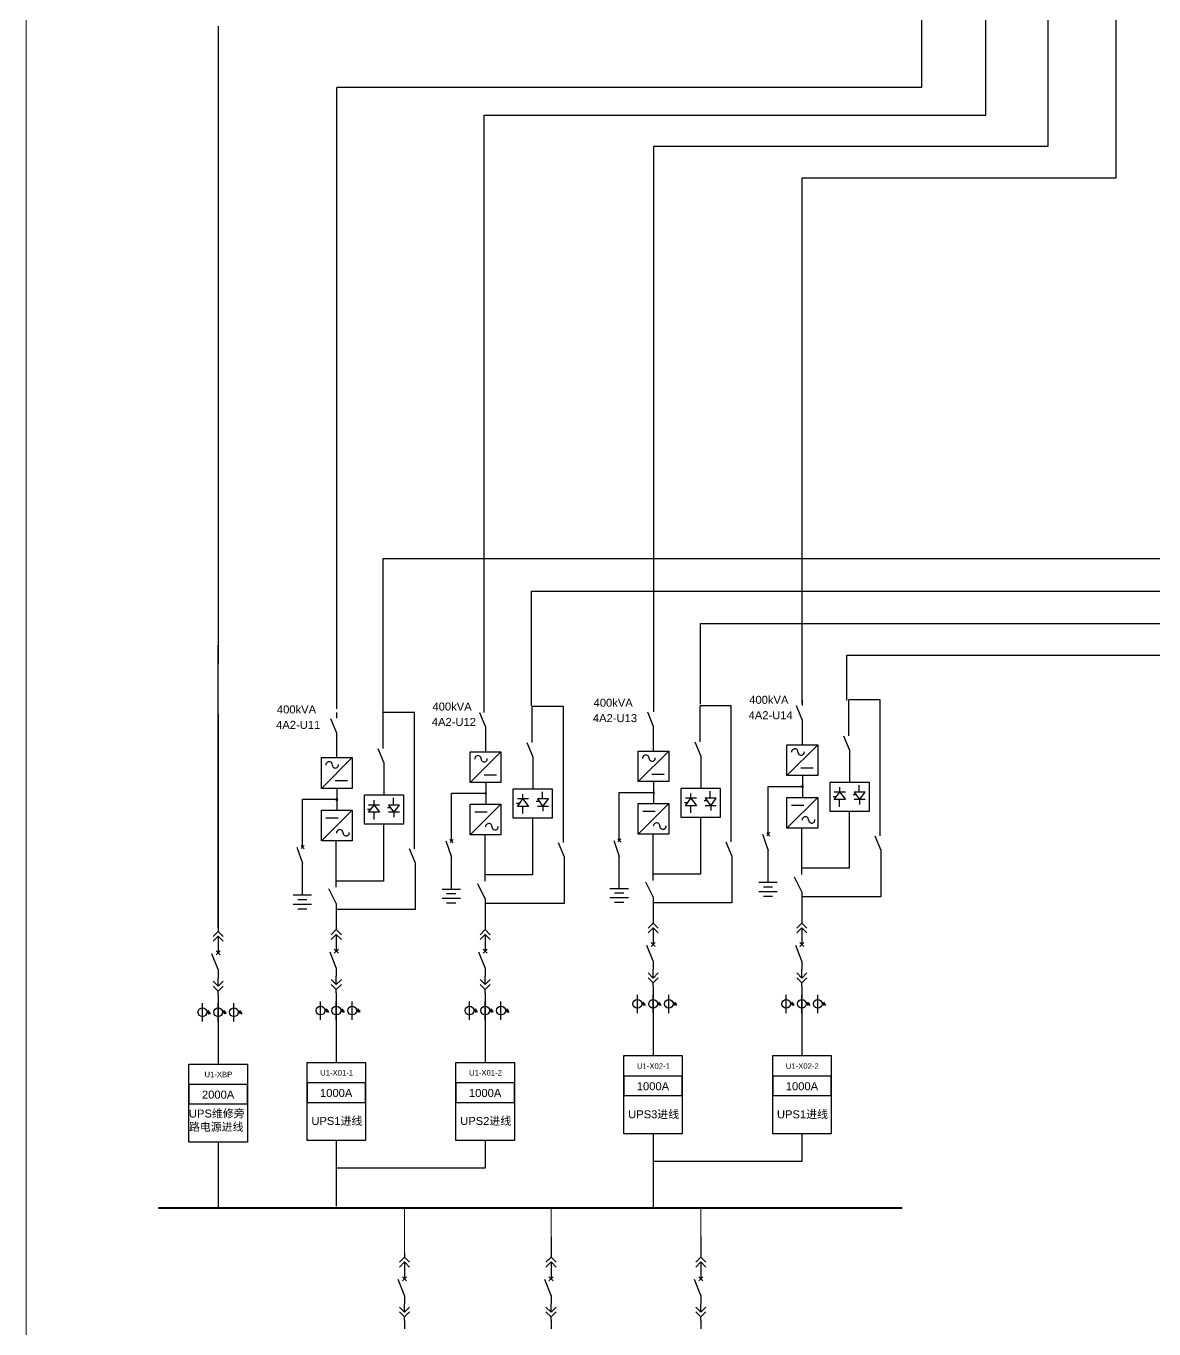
# Model space of a CAD drawing. Header units: millimetres. Extents: x -3460 to -460, y 6070 to 9130.
# Drawn here: x -2243.2 to -2142.7, y 6677.3 to 6793.4 of the extents above; entities that cross this region are included whole.
import ezdxf
from ezdxf.enums import TextEntityAlignment as Align

# ---------------------------------------------------------------- set-up
doc = ezdxf.new("R2010")
doc.units = ezdxf.units.MM
doc.header["$LTSCALE"] = 1000
doc.header["$MEASUREMENT"] = 0
doc.styles.get("Standard").update_dxf_attribs({"font": 'arial.ttf'})

# ---------------------------------------------------------------- blocks, each defined once
blk = doc.blocks.new('DYDQAA03')
at = {"color": 0}
for points in [[(0, 0), (0, -1.5)], [(-2.12, -3.62), (0, -1.5)], [(-2.12, -5.62), (0, -3.5)], [(2.12, -3.62), (0, -1.5)], [(2.12, -5.62), (0, -3.5)], [(0, -3.5), (0, -7)]]:
    blk.add_lwpolyline(points, dxfattribs=at)
blk = doc.blocks.new('DYDQAA09')
at = {"color": 0}
blk.add_lwpolyline([(0, 0), (0, -3.5)], dxfattribs=at)
blk.add_lwpolyline([(0, 0), (0, -3.5)], dxfattribs=at)
blk.add_lwpolyline([(0, 0), (0, -3.5)], dxfattribs=at)
blk.add_lwpolyline([(0, 0), (0, -3.5)], dxfattribs=at)
blk.add_lwpolyline([(0, 0), (0, -3.5)], dxfattribs=at)
blk.add_lwpolyline([(0, 0), (0, -3.5)], dxfattribs=at)
blk.add_lwpolyline([(0, 0), (0, -3.5)], dxfattribs=at)
blk.add_lwpolyline([(0, 0), (0, -3.5)], dxfattribs=at)
blk.add_lwpolyline([(0, 0), (0, -3.5)], dxfattribs=at)
blk = doc.blocks.new('DYDQ0201')
at = {"color": 0}
for points in [[(0.86, -0.86), (-0.86, 0.86)], [(-0.86, -0.86), (0.86, 0.86)], [(0, -7), (-2.61, -0.37)]]:
    blk.add_lwpolyline(points, dxfattribs=at)
blk = doc.blocks.new('DYDQAA04')
at = {"color": 0}
for points in [[(0, -3.5), (0, 0)], [(-2.12, -1.38), (0, -3.5)], [(-2.12, -3.38), (0, -5.5)], [(2.12, -1.38), (0, -3.5)], [(2.12, -3.38), (0, -5.5)], [(0, -7), (0, -5.5)]]:
    blk.add_lwpolyline(points, dxfattribs=at)
blk = doc.blocks.new('A$C03DD39B5')
for p, q in [((417, 475), (283, 392)), ((417, 422), (283, 339)), ((350, 333), (350, 467))]:
    blk.add_line(p, q)
blk.add_lwpolyline([(700, 167), (0, 167)])
blk.add_circle((350, 167), 167)
blk = doc.blocks.new('DYDQAA05')
at = {"color": 0}
blk.add_lwpolyline([(0, 0), (0, -7)], dxfattribs=at)

msp = doc.modelspace()

# ---------------------------------------------------------------- linework, layer by layer
at = {"color": 6}
for p, q in [((-2163.41, 6805.13, 8333.94), (-2163.41, 6787.89, 8333.94)), ((-2157.7, 6785.44, 8333.94), (-2157.7, 6805.1, 8333.94)), ((-2152.14, 6782.67, 8333.94), (-2152.14, 6804.9, 8333.94)), ((-2146.08, 6779.84, 8333.94), (-2146.08, 6804.88, 8333.94)), ((-2163.41, 6787.89, 8333.94), (-2215.5, 6787.89, 8333.94)), ((-2215.5, 6732.57, 8333.94), (-2215.5, 6787.89, 8333.94)), ((-2202.39, 6732.57, 8333.94), (-2202.39, 6785.44, 8333.94)), ((-2202.39, 6785.44, 8333.94), (-2157.7, 6785.44, 8333.94)), ((-2187.25, 6732.32, 8333.94), (-2187.25, 6782.67, 8333.94)), ((-2187.25, 6782.67, 8333.94), (-2152.14, 6782.67, 8333.94)), ((-2174.04, 6733.07, 8333.94), (-2174.04, 6779.84, 8333.94)), ((-2174.04, 6779.84, 8333.94), (-2146.08, 6779.84, 8333.94))]:
    msp.add_line(p, q, dxfattribs=at)
at = {"color": 5, "lineweight": 30}
msp.add_line((-2226.08, 6793.37, 8333.94), (-2226.08, 6736.58, 8333.94), dxfattribs=at)
at = {"color": 3}
for p, q in [((-2211.37, 6732.19, 8333.94), (-2211.37, 6745.94, 8333.94)), ((-2211.37, 6745.94, 8333.94), (-2089.1, 6745.94, 8333.94)), ((-2198.17, 6732.82, 8333.94), (-2198.17, 6743.03, 8333.94)), ((-2198.17, 6743.03, 8333.94), (-2094.34, 6743.03, 8333.94)), ((-2183.11, 6732.99, 8333.94), (-2183.11, 6740.18, 8333.94)), ((-2183.11, 6740.18, 8333.94), (-2074.43, 6740.18, 8333.94)), ((-2170.06, 6733.32, 8333.94), (-2170.06, 6737.34, 8333.94)), ((-2170.06, 6737.34, 8333.94), (-2080.94, 6737.34, 8333.94)), ((-2167.11, 6721.25), (-2167.11, 6733.38)), ((-2208.59, 6720.11), (-2208.59, 6732.24)), ((-2195.32, 6720.65), (-2195.32, 6732.78)), ((-2180.37, 6720.71), (-2180.37, 6732.84)), ((-2198.08, 6722.85), (-2198.08, 6719.39)), ((-2183.12, 6722.91), (-2183.12, 6719.45)), ((-2177.08, 6721.39), (-2177.08, 6722.85)), ((-2169.86, 6723.44), (-2169.86, 6719.98)), ((-2218.56, 6720.26), (-2218.56, 6721.72)), ((-2211.34, 6722.31), (-2211.34, 6718.85)), ((-2205.3, 6720.8), (-2205.3, 6722.25)), ((-2190.34, 6720.85), (-2190.34, 6722.31)), ((-2174.07, 6717.82), (-2174.07, 6721.93)), ((-2215.55, 6716.68), (-2215.55, 6720.8)), ((-2205.8, 6720.8), (-2205.3, 6719.36)), ((-2205.14, 6720.64), (-2205.43, 6720.93)), ((-2205.15, 6720.94), (-2205.42, 6720.66)), ((-2202.29, 6717.22), (-2202.29, 6721.34)), ((-2195.79, 6720.66), (-2195.26, 6719.39)), ((-2190.84, 6720.85), (-2190.34, 6719.42)), ((-2190.18, 6720.7), (-2190.48, 6720.99)), ((-2190.2, 6721), (-2190.47, 6720.72)), ((-2187.33, 6717.28), (-2187.33, 6721.4)), ((-2180.84, 6720.72), (-2180.31, 6719.45)), ((-2177.58, 6721.39), (-2177.08, 6719.96)), ((-2176.92, 6721.24), (-2177.21, 6721.52)), ((-2176.94, 6721.54), (-2177.2, 6721.26)), ((-2167.58, 6721.26), (-2167.04, 6719.98)), ((-2219.06, 6720.26), (-2218.56, 6718.82)), ((-2218.42, 6720.4), (-2218.69, 6720.13)), ((-2218.4, 6720.1), (-2218.69, 6720.39)), ((-2209.06, 6720.13), (-2208.53, 6718.85)), ((-2205.3, 6716.49), (-2205.3, 6719.36)), ((-2195.26, 6719.39), (-2195.26, 6715.23)), ((-2190.34, 6716.55), (-2190.34, 6719.42)), ((-2180.31, 6719.45), (-2180.31, 6715.29)), ((-2177.08, 6717.09), (-2177.08, 6719.96)), ((-2167.04, 6719.98), (-2167.04, 6715.83)), ((-2218.56, 6715.96), (-2218.56, 6718.82)), ((-2208.53, 6718.85), (-2208.53, 6714.69)), ((-2202.29, 6715.66), (-2202.95, 6716.97)), ((-2187.33, 6715.83), (-2187.99, 6717.14)), ((-2174.07, 6716.26), (-2174.73, 6717.57)), ((-2215.55, 6715.23), (-2216.21, 6716.54)), ((-2187.33, 6715.83), (-2187.33, 6713.81)), ((-2174.07, 6716.26), (-2174.07, 6713.81)), ((-2167.04, 6715.83), (-2174.07, 6715.83)), ((-2215.55, 6715.23), (-2215.55, 6713.22)), ((-2208.53, 6714.69), (-2215.55, 6714.69)), ((-2202.29, 6715.66), (-2202.29, 6713.22)), ((-2195.26, 6715.23), (-2202.29, 6715.23)), ((-2180.31, 6715.29), (-2187.33, 6715.29))]:
    msp.add_line(p, q, dxfattribs=at)
at = {"color": 5}
msp.add_line((-2226.09, 6738.23, 8333.94), (-2226.09, 6731.87, 8333.94), dxfattribs=at)
at = {"color": 3, "lineweight": -2}
for p, q in [((-2174.01, 6732.85), (-2174.01, 6733.38)), ((-2167.11, 6733.38), (-2169.89, 6733.38)), ((-2169.89, 6730.15), (-2169.89, 6733.38)), ((-2167.11, 6733.38), (-2169.89, 6733.38)), ((-2215.49, 6731.72), (-2215.49, 6732.24)), ((-2208.59, 6732.24), (-2211.37, 6732.24)), ((-2211.37, 6729.02), (-2211.37, 6732.24)), ((-2208.59, 6732.24), (-2211.37, 6732.24)), ((-2202.8, 6732.25), (-2202.26, 6730.97)), ((-2202.39, 6732.25), (-2202.39, 6732.78)), ((-2195.32, 6732.78), (-2198.11, 6732.78)), ((-2198.11, 6729.56), (-2198.11, 6732.78)), ((-2195.32, 6732.78), (-2198.11, 6732.78)), ((-2187.84, 6732.31), (-2187.31, 6731.03)), ((-2187.27, 6732.31), (-2187.27, 6732.84)), ((-2180.37, 6732.84), (-2183.15, 6732.84)), ((-2183.15, 6729.62), (-2183.15, 6732.84)), ((-2180.37, 6732.84), (-2183.15, 6732.84)), ((-2174.58, 6732.85), (-2174.05, 6731.57)), ((-2216.06, 6731.71), (-2215.53, 6730.44)), ((-2202.26, 6730.97), (-2202.26, 6728.79)), ((-2187.31, 6731.03), (-2187.31, 6728.85)), ((-2174.05, 6731.57), (-2174.05, 6729.39)), ((-2215.53, 6730.44), (-2215.53, 6728.25)), ((-2170.36, 6730.17), (-2169.83, 6728.89)), ((-2211.84, 6729.03), (-2211.31, 6727.76)), ((-2200.88, 6728.75), (-2203.61, 6726.02)), ((-2203.61, 6728.75), (-2200.88, 6728.75)), ((-2203.61, 6726.02), (-2203.61, 6728.75)), ((-2200.88, 6728.75), (-2200.88, 6726.02)), ((-2198.58, 6729.57), (-2198.05, 6728.29)), ((-2185.92, 6728.81), (-2188.66, 6726.08)), ((-2188.66, 6728.81), (-2185.92, 6728.81)), ((-2188.66, 6726.08), (-2188.66, 6728.81)), ((-2185.92, 6728.81), (-2185.92, 6726.08)), ((-2183.62, 6729.63), (-2183.09, 6728.35)), ((-2172.66, 6729.35), (-2175.4, 6726.62)), ((-2175.4, 6729.35), (-2172.66, 6729.35)), ((-2175.4, 6726.62), (-2175.4, 6729.35)), ((-2172.66, 6729.35), (-2172.66, 6726.62)), ((-2169.83, 6728.89), (-2169.83, 6726.01)), ((-2214.14, 6728.22), (-2216.88, 6725.48)), ((-2216.88, 6728.22), (-2214.14, 6728.22)), ((-2216.88, 6725.48), (-2216.88, 6728.22)), ((-2214.14, 6728.22), (-2214.14, 6725.48)), ((-2211.31, 6727.76), (-2211.31, 6724.88)), ((-2198.05, 6728.29), (-2198.05, 6725.41)), ((-2183.09, 6728.35), (-2183.09, 6725.47)), ((-2202.38, 6726.7), (-2201.29, 6726.7)), ((-2187.43, 6726.76), (-2186.33, 6726.76)), ((-2172.66, 6726.62), (-2175.4, 6726.62)), ((-2174.17, 6727.3), (-2173.07, 6727.3)), ((-2174.02, 6726.63), (-2174.02, 6724.71)), ((-2214.14, 6725.48), (-2216.88, 6725.48)), ((-2215.65, 6726.17), (-2214.55, 6726.17)), ((-2215.5, 6725.5), (-2215.5, 6723.57)), ((-2200.88, 6726.02), (-2203.61, 6726.02)), ((-2202.24, 6726.04), (-2202.24, 6724.11)), ((-2198.05, 6725.41), (-2199.81, 6725.41)), ((-2199.81, 6725.41), (-2199.81, 6722.85)), ((-2196.28, 6725.41), (-2198.05, 6725.41)), ((-2197.19, 6724.56), (-2197.19, 6725.17)), ((-2196.28, 6722.85), (-2196.28, 6725.41)), ((-2190.34, 6725.11), (-2187.28, 6725.11)), ((-2190.34, 6722.31), (-2190.34, 6725.11)), ((-2190.34, 6722.31), (-2190.34, 6725.08)), ((-2185.92, 6726.08), (-2188.66, 6726.08)), ((-2187.28, 6726.09), (-2187.28, 6724.17)), ((-2183.09, 6725.47), (-2184.86, 6725.47)), ((-2184.86, 6725.47), (-2184.86, 6722.91)), ((-2181.32, 6725.47), (-2183.09, 6725.47)), ((-2182.23, 6724.62), (-2182.23, 6725.23)), ((-2181.32, 6722.91), (-2181.32, 6725.47)), ((-2177.08, 6725.65), (-2174.02, 6725.65)), ((-2177.08, 6722.85), (-2177.08, 6725.65)), ((-2177.08, 6722.85), (-2177.08, 6725.62)), ((-2169.83, 6726.01), (-2171.59, 6726.01)), ((-2171.59, 6726.01), (-2171.59, 6723.44)), ((-2170.2, 6725.14), (-2171.19, 6725.14)), ((-2171.19, 6724.48), (-2170.7, 6725.14)), ((-2170.7, 6725.14), (-2170.7, 6725.58)), ((-2170.7, 6725.14), (-2170.2, 6724.48)), ((-2168.06, 6726.01), (-2169.83, 6726.01)), ((-2168.44, 6725.14), (-2169.42, 6725.14)), ((-2169.42, 6725.14), (-2168.93, 6724.48)), ((-2168.97, 6725.15), (-2168.97, 6725.77)), ((-2168.93, 6724.48), (-2168.44, 6725.14)), ((-2168.06, 6723.44), (-2168.06, 6726.01)), ((-2218.56, 6724.51), (-2215.5, 6724.51)), ((-2218.56, 6721.72), (-2218.56, 6724.51)), ((-2218.56, 6721.72), (-2218.56, 6724.48)), ((-2211.31, 6724.88), (-2213.07, 6724.88)), ((-2213.07, 6724.88), (-2213.07, 6722.31)), ((-2211.69, 6724), (-2212.67, 6724)), ((-2212.67, 6723.35), (-2212.18, 6724)), ((-2212.18, 6724.01), (-2212.18, 6724.44)), ((-2212.18, 6724), (-2211.69, 6723.35)), ((-2209.54, 6724.88), (-2211.31, 6724.88)), ((-2209.92, 6724), (-2210.9, 6724)), ((-2210.9, 6724), (-2210.41, 6723.35)), ((-2210.45, 6724.02), (-2210.45, 6724.63)), ((-2210.41, 6723.35), (-2209.92, 6724)), ((-2209.54, 6722.31), (-2209.54, 6724.88)), ((-2205.3, 6725.05), (-2202.24, 6725.05)), ((-2205.3, 6722.25), (-2205.3, 6725.05)), ((-2205.3, 6722.25), (-2205.3, 6725.02)), ((-2203.61, 6724.07), (-2200.88, 6724.07)), ((-2200.88, 6724.07), (-2203.61, 6721.34)), ((-2203.61, 6721.34), (-2203.61, 6724.07)), ((-2200.88, 6724.07), (-2200.88, 6721.34)), ((-2199.23, 6724.13), (-2199.5, 6724.13)), ((-2198.42, 6724.54), (-2199.41, 6724.54)), ((-2199.41, 6723.88), (-2198.92, 6724.54)), ((-2198.92, 6724.54), (-2198.92, 6724.98)), ((-2198.92, 6724.54), (-2198.42, 6723.88)), ((-2197.47, 6724.3), (-2197.73, 6724.3)), ((-2196.66, 6724.54), (-2197.64, 6724.54)), ((-2197.64, 6724.54), (-2197.15, 6723.88)), ((-2197.15, 6723.88), (-2196.66, 6724.54)), ((-2188.66, 6724.13), (-2185.92, 6724.13)), ((-2185.92, 6724.13), (-2188.66, 6721.4)), ((-2188.66, 6721.4), (-2188.66, 6724.13)), ((-2185.92, 6724.13), (-2185.92, 6721.4)), ((-2184.28, 6724.19), (-2184.54, 6724.19)), ((-2183.47, 6724.6), (-2184.45, 6724.6)), ((-2184.45, 6723.94), (-2183.96, 6724.6)), ((-2183.47, 6723.94), (-2184.45, 6723.94)), ((-2184, 6723.93), (-2184, 6723.31)), ((-2183.96, 6724.6), (-2183.96, 6725.04)), ((-2183.96, 6724.6), (-2183.47, 6723.94)), ((-2182.51, 6724.36), (-2182.77, 6724.36)), ((-2181.7, 6724.6), (-2182.69, 6724.6)), ((-2182.69, 6724.6), (-2182.19, 6723.94)), ((-2181.7, 6723.94), (-2182.69, 6723.94)), ((-2182.19, 6723.94), (-2181.7, 6724.6)), ((-2182.19, 6723.94), (-2182.19, 6723.5)), ((-2175.4, 6724.67), (-2172.66, 6724.67)), ((-2172.66, 6724.67), (-2175.4, 6721.93)), ((-2175.4, 6721.93), (-2175.4, 6724.67)), ((-2174.99, 6723.98), (-2173.89, 6723.98)), ((-2172.66, 6724.67), (-2172.66, 6721.93)), ((-2171.02, 6724.72), (-2171.28, 6724.72)), ((-2170.2, 6724.48), (-2171.19, 6724.48)), ((-2170.74, 6724.47), (-2170.74, 6723.85)), ((-2169.25, 6724.9), (-2169.51, 6724.9)), ((-2168.44, 6724.48), (-2169.42, 6724.48)), ((-2168.93, 6724.48), (-2168.93, 6724.04)), ((-2216.88, 6723.53), (-2214.14, 6723.53)), ((-2214.14, 6723.53), (-2216.88, 6720.8)), ((-2216.88, 6720.8), (-2216.88, 6723.53)), ((-2216.47, 6722.85), (-2215.37, 6722.85)), ((-2214.14, 6723.53), (-2214.14, 6720.8)), ((-2212.5, 6723.59), (-2212.76, 6723.59)), ((-2211.69, 6723.35), (-2212.67, 6723.35)), ((-2212.22, 6723.33), (-2212.22, 6722.72)), ((-2210.73, 6723.76), (-2210.99, 6723.76)), ((-2209.92, 6723.35), (-2210.9, 6723.35)), ((-2210.41, 6723.34), (-2210.41, 6722.91)), ((-2203.2, 6723.39), (-2202.11, 6723.39)), ((-2199.81, 6722.85), (-2198.05, 6722.85)), ((-2198.42, 6723.88), (-2199.41, 6723.88)), ((-2198.95, 6723.87), (-2198.95, 6723.25)), ((-2198.05, 6722.85), (-2196.28, 6722.85)), ((-2196.66, 6723.88), (-2197.64, 6723.88)), ((-2197.15, 6723.88), (-2197.15, 6723.44)), ((-2188.25, 6723.45), (-2187.15, 6723.45)), ((-2184.86, 6722.91), (-2183.09, 6722.91)), ((-2183.09, 6722.91), (-2181.32, 6722.91)), ((-2171.59, 6723.44), (-2169.83, 6723.44)), ((-2169.83, 6723.44), (-2168.06, 6723.44)), ((-2213.07, 6722.31), (-2211.31, 6722.31)), ((-2211.31, 6722.31), (-2209.54, 6722.31)), ((-2172.66, 6721.93), (-2175.4, 6721.93)), ((-2214.14, 6720.8), (-2216.88, 6720.8)), ((-2200.88, 6721.34), (-2203.61, 6721.34)), ((-2185.92, 6721.4), (-2188.66, 6721.4))]:
    msp.add_line(p, q, dxfattribs=at)
at = {"color": 5, "lineweight": 35}
msp.add_line((-2226.07, 6732.09), (-2226.07, 6713.07), dxfattribs=at)
for p, q in [((-2187.33, 6707.06, 2201.22), (-2187.33, 6705.43, 2201.22)), ((-2174.07, 6707.06, 2201.22), (-2174.07, 6705.43, 2201.22)), ((-2226.07, 6706.32, 2201.22), (-2226.07, 6704.68, 2201.22)), ((-2215.55, 6706.47, 2201.22), (-2215.55, 6704.83, 2201.22)), ((-2202.29, 6706.47, 2201.22), (-2202.29, 6704.83, 2201.22)), ((-2187.33, 6705.43, 4402.45), (-2187.33, 6701.68, 2074.92)), ((-2174.07, 6705.43, 4402.45), (-2174.07, 6701.68, 2043.43)), ((-2226.07, 6704.68, 4402.45), (-2226.07, 6700.93, 2042.41)), ((-2215.55, 6704.83, 4402.45), (-2215.55, 6701.08, 2074.92)), ((-2202.29, 6704.83, 4402.45), (-2202.29, 6701.08, 2043.43)), ((-2226.07, 6693.97, 2074.92), (-2226.07, 6688.12, 2074.92)), ((-2215.55, 6694.12, 2074.92), (-2215.55, 6688.27, 2074.92)), ((-2202.29, 6694.12, 2074.92), (-2202.29, 6691.65, 2074.92)), ((-2187.33, 6694.72, 2074.92), (-2187.33, 6688.14, 2074.92)), ((-2174.07, 6694.72, 2074.92), (-2174.07, 6692.25, 2074.92)), ((-2202.29, 6691.65, 2074.92), (-2215.55, 6691.65, 2074.92)), ((-2174.07, 6692.25, 2074.92), (-2187.33, 6692.25, 2074.92))]:
    msp.add_line(p, q)
at = {"color": 1, "lineweight": 40}
msp.add_line((-2231.39, 6688.12, 1665.95), (-2165.13, 6688.12, 1665.95), dxfattribs=at)
at = {"color": 0, "lineweight": 20}
for p, q in [((-2209.47, 6684.05, 282.67), (-2209.47, 6688.12, 1665.95)), ((-2196.42, 6685.54, 282.67), (-2196.42, 6688.12, 1665.95)), ((-2183.07, 6685.54, 282.67), (-2183.07, 6688.12, 1665.95))]:
    msp.add_line(p, q, dxfattribs=at)
at = {"color": 1, "lineweight": 13, "ltscale": 0.001071}
msp.add_lwpolyline([(-2243.19, 6860.36), (-1920.54, 6860.36), (-1920.54, 6490.78), (-2243.19, 6490.78)], close=True, dxfattribs=at)
at = {"color": 3}
for points in [[(-2198.08, 6719.39), (-2198.08, 6717.77), (-2202.29, 6717.77)], [(-2183.12, 6719.45), (-2183.12, 6717.83), (-2187.33, 6717.83)], [(-2169.86, 6719.98), (-2169.86, 6718.37), (-2174.07, 6718.37)], [(-2211.34, 6718.85), (-2211.34, 6717.23), (-2215.55, 6717.23)], [(-2176.27, 6717.09), (-2177.91, 6717.09)], [(-2217.75, 6715.96), (-2219.39, 6715.96)], [(-2204.49, 6716.49), (-2206.13, 6716.49)], [(-2204.9, 6716.08), (-2205.72, 6716.08)], [(-2189.53, 6716.55), (-2191.17, 6716.55)], [(-2189.94, 6716.14), (-2190.76, 6716.14)], [(-2176.27, 6716.27), (-2177.91, 6716.27)], [(-2176.68, 6716.68), (-2177.5, 6716.68)], [(-2176.68, 6715.86), (-2177.5, 6715.86)], [(-2217.75, 6715.14), (-2219.39, 6715.14)], [(-2218.16, 6715.55), (-2218.98, 6715.55)], [(-2218.16, 6714.73), (-2218.98, 6714.73)], [(-2204.49, 6715.67), (-2206.13, 6715.67)], [(-2204.9, 6715.26), (-2205.72, 6715.26)], [(-2189.53, 6715.73), (-2191.17, 6715.73)], [(-2189.94, 6715.32), (-2190.76, 6715.32)]]:
    msp.add_lwpolyline(points, dxfattribs=at)
for points, elevation in [([(-2228.68, 6700.93), (-2223.47, 6700.93), (-2223.47, 6693.97), (-2228.68, 6693.97)], 2042.41), ([(-2218.15, 6701.08), (-2212.94, 6701.08), (-2212.94, 6694.12), (-2218.15, 6694.12)], 2074.92), ([(-2204.89, 6701.08), (-2199.68, 6701.08), (-2199.68, 6694.12), (-2204.89, 6694.12)], 2043.43), ([(-2189.93, 6701.68), (-2184.73, 6701.68), (-2184.73, 6694.72), (-2189.93, 6694.72)], 2074.92), ([(-2176.67, 6701.68), (-2171.46, 6701.68), (-2171.46, 6694.72), (-2176.67, 6694.72)], 2043.43), ([(-2189.93, 6698.12), (-2184.73, 6698.12), (-2184.73, 6699.86), (-2189.93, 6699.86)], 2074.92), ([(-2176.67, 6698.12), (-2171.46, 6698.12), (-2171.46, 6699.86), (-2176.67, 6699.86)], 2043.43), ([(-2228.68, 6697.38), (-2223.47, 6697.38), (-2223.47, 6699.11), (-2228.68, 6699.11)], 2042.41), ([(-2218.15, 6697.52), (-2212.94, 6697.52), (-2212.94, 6699.26), (-2218.15, 6699.26)], 2074.92), ([(-2204.89, 6697.52), (-2199.68, 6697.52), (-2199.68, 6699.26), (-2204.89, 6699.26)], 2043.43)]:
    msp.add_lwpolyline(points, close=True, dxfattribs=dict(elevation=elevation))
at = {"color": 3, "lineweight": -2}
for centre, radius, start, end in [((-2174.71, 6728.71), 0.29, 0, 183.1262), ((-2174.15, 6728.71), 0.276, 180, 7.6852), ((-2216.19, 6727.57), 0.29, 0, 183.1262), ((-2215.63, 6727.57), 0.276, 180, 7.6852), ((-2202.93, 6728.11), 0.29, 0, 183.1262), ((-2202.37, 6728.11), 0.276, 180, 7.6852), ((-2187.98, 6728.17), 0.29, 0, 183.1262), ((-2187.41, 6728.17), 0.276, 180, 7.6852), ((-2202.24, 6725.04), 0.0769, 0, 180), ((-2187.28, 6725.1), 0.0769, 0, 180), ((-2187.28, 6725.1), 0.0769, 180, 0), ((-2174.02, 6725.64), 0.0769, 0, 180), ((-2174.02, 6725.64), 0.0769, 180, 0), ((-2215.5, 6724.5), 0.0769, 0, 180), ((-2215.5, 6724.5), 0.0769, 180, 0), ((-2202.24, 6725.04), 0.0769, 180, 0), ((-2173.76, 6722.66), 0.29, 0, 183.1262), ((-2215.24, 6721.52), 0.29, 0, 183.1262), ((-2201.97, 6722.06), 0.29, 0, 183.1262), ((-2201.41, 6722.06), 0.276, 180, 7.6852), ((-2187.02, 6722.12), 0.29, 0, 183.1262), ((-2186.45, 6722.12), 0.276, 180, 7.6852), ((-2173.19, 6722.66), 0.276, 180, 7.6852), ((-2214.67, 6721.52), 0.276, 180, 7.6852)]:
    msp.add_arc(centre, radius, start, end, dxfattribs=at)

# ---------------------------------------------------------------- block references
at = {"xscale": 0.2128962921302706, "yscale": 0.2128962921302706, "zscale": 0.2128962921302706}
for name, p in [('DYDQAA03', (-2187.33, 6713.81)), ('DYDQAA03', (-2174.07, 6713.81)), ('DYDQAA03', (-2226.07, 6713.07)), ('DYDQAA03', (-2215.55, 6713.22)), ('DYDQAA03', (-2202.29, 6713.22)), ('DYDQAA09', (-2187.33, 6712.32)), ('DYDQAA09', (-2174.07, 6712.32)), ('DYDQAA09', (-2226.07, 6711.58)), ('DYDQ0201', (-2215.55, 6710.98)), ('DYDQAA09', (-2215.55, 6711.73)), ('DYDQ0201', (-2202.29, 6710.98)), ('DYDQAA09', (-2202.29, 6711.73)), ('DYDQ0201', (-2187.33, 6711.58)), ('DYDQ0201', (-2174.07, 6711.58)), ('DYDQ0201', (-2226.07, 6710.83)), ('DYDQAA09', (-2187.33, 6710.09)), ('DYDQAA09', (-2174.07, 6710.09)), ('DYDQAA09', (-2226.07, 6709.34)), ('DYDQAA09', (-2215.55, 6709.49)), ('DYDQAA09', (-2202.29, 6709.49)), ('DYDQAA04', (-2187.33, 6709.34)), ('DYDQAA04', (-2174.07, 6709.34)), ('DYDQAA04', (-2226.07, 6708.6)), ('DYDQAA04', (-2215.55, 6708.75)), ('DYDQAA04', (-2202.29, 6708.75)), ('DYDQAA09', (-2187.33, 6707.85)), ('DYDQAA09', (-2174.07, 6707.85)), ('DYDQAA09', (-2226.07, 6707.11)), ('DYDQAA09', (-2215.55, 6707.26)), ('DYDQAA09', (-2202.29, 6707.26)), ('DYDQAA03', (-2209.47, 6684.05, 282.67)), ('DYDQAA03', (-2196.42, 6684.05, 282.67)), ('DYDQAA03', (-2183.07, 6684.05, 282.67)), ('DYDQAA09', (-2209.47, 6682.56, 282.67)), ('DYDQAA09', (-2196.42, 6682.56, 282.67)), ('DYDQAA09', (-2183.07, 6682.56, 282.67)), ('DYDQ0201', (-2209.47, 6681.81, 282.67)), ('DYDQ0201', (-2196.42, 6681.81, 282.67)), ('DYDQ0201', (-2183.07, 6681.81, 282.67)), ('DYDQAA09', (-2209.47, 6680.32, 282.67)), ('DYDQAA09', (-2196.42, 6680.32, 282.67)), ('DYDQAA09', (-2183.07, 6680.32, 282.67)), ('DYDQAA04', (-2209.47, 6679.58, 282.67)), ('DYDQAA04', (-2196.42, 6679.58, 282.67)), ('DYDQAA04', (-2183.07, 6679.58, 282.67)), ('DYDQAA09', (-2209.47, 6678.09, 282.67)), ('DYDQAA09', (-2196.42, 6678.09, 282.67)), ('DYDQAA09', (-2183.07, 6678.09, 282.67))]:
    msp.add_blockref(name, p, dxfattribs=at)
at = {"linetype": 'Continuous', "xscale": 0.00233888397733859, "yscale": 0.00233888397733859, "zscale": 0.00233888397733859, "rotation": 270}
for p in [(-2217.34, 6706.51, 2201.22), (-2215.94, 6706.51, 2201.22), (-2214.53, 6706.51, 2201.22), (-2204.08, 6706.51, 2201.22), (-2202.68, 6706.51, 2201.22), (-2201.27, 6706.51, 2201.22), (-2189.12, 6707.11, 2201.22), (-2187.72, 6707.11, 2201.22), (-2186.32, 6707.11, 2201.22), (-2175.86, 6707.11, 2201.22), (-2174.46, 6707.11, 2201.22), (-2173.05, 6707.11, 2201.22), (-2227.87, 6706.36, 2201.22), (-2226.46, 6706.36, 2201.22), (-2225.06, 6706.36, 2201.22)]:
    msp.add_blockref('A$C03DD39B5', p, dxfattribs=at)
at = {"color": 0, "xscale": 0.2128962921302706, "yscale": 0.2128962921302706, "zscale": 0.2128962921302706}
for p in [(-2196.42, 6685.54, 282.67), (-2183.07, 6685.54, 282.67)]:
    msp.add_blockref('DYDQAA05', p, dxfattribs=at)

# ---------------------------------------------------------------- texts
at = {"lineweight": 0, "ltscale": 100}
for s, p in [('400kVA', (-2192.63, 6733.11)), ('400kVA', (-2178.76, 6733.37)), ('400kVA', (-2220.84, 6732.51)), ('400kVA', (-2206.98, 6732.77)), ('4A2-U13', (-2192.69, 6731.74, -408.97)), ('4A2-U14', (-2178.82, 6732, -408.97)), ('4A2-U11', (-2220.91, 6731.14, -408.97)), ('4A2-U12', (-2207.04, 6731.4, -408.97))]:
    msp.add_text(s, height=0.713, dxfattribs=at).set_placement(p, align=Align.MIDDLE_LEFT)
at = {"lineweight": 0}
for s, height, p in [('U1-X02-1', 0.49, (-2187.3, 6700.51, 691.64)), ('U1-X02-2', 0.49, (-2174.04, 6700.51, 660.15)), ('U1-XBP', 0.49, (-2226.05, 6699.76, 659.13)), ('U1-X01-1', 0.49, (-2215.52, 6699.91, 691.64)), ('U1-X01-2', 0.49, (-2202.26, 6699.91, 660.15)), ('2000A', 0.713, (-2226.08, 6697.85, 659.13)), ('1000A', 0.713, (-2215.56, 6698, 691.64)), ('1000A', 0.713, (-2202.29, 6698, 660.15)), ('1000A', 0.713, (-2187.34, 6698.6, 691.64)), ('1000A', 0.713, (-2174.07, 6698.6, 660.15)), ('UPS1进线', 0.713, (-2215.5, 6695.51, 817.94)), ('UPS2进线', 0.713, (-2202.24, 6695.51, 786.45)), ('UPS3进线', 0.713, (-2187.28, 6696.1, 817.94)), ('UPS1进线', 0.713, (-2174.02, 6696.1, 786.45))]:
    msp.add_text(s, height=height, dxfattribs=at).set_placement(p, align=Align.CENTER)
at = {"insert": (-2228.68, 6696.88, 2042.41), "char_height": 0.7128, "width": 5.2091, "attachment_point": 1}
msp.add_mtext('UPS{\\fSimSun|b0|i0|c0|p34;维修旁\\P路电源进线\\P}', dxfattribs=at)

doc.saveas('drawing.dxf')
